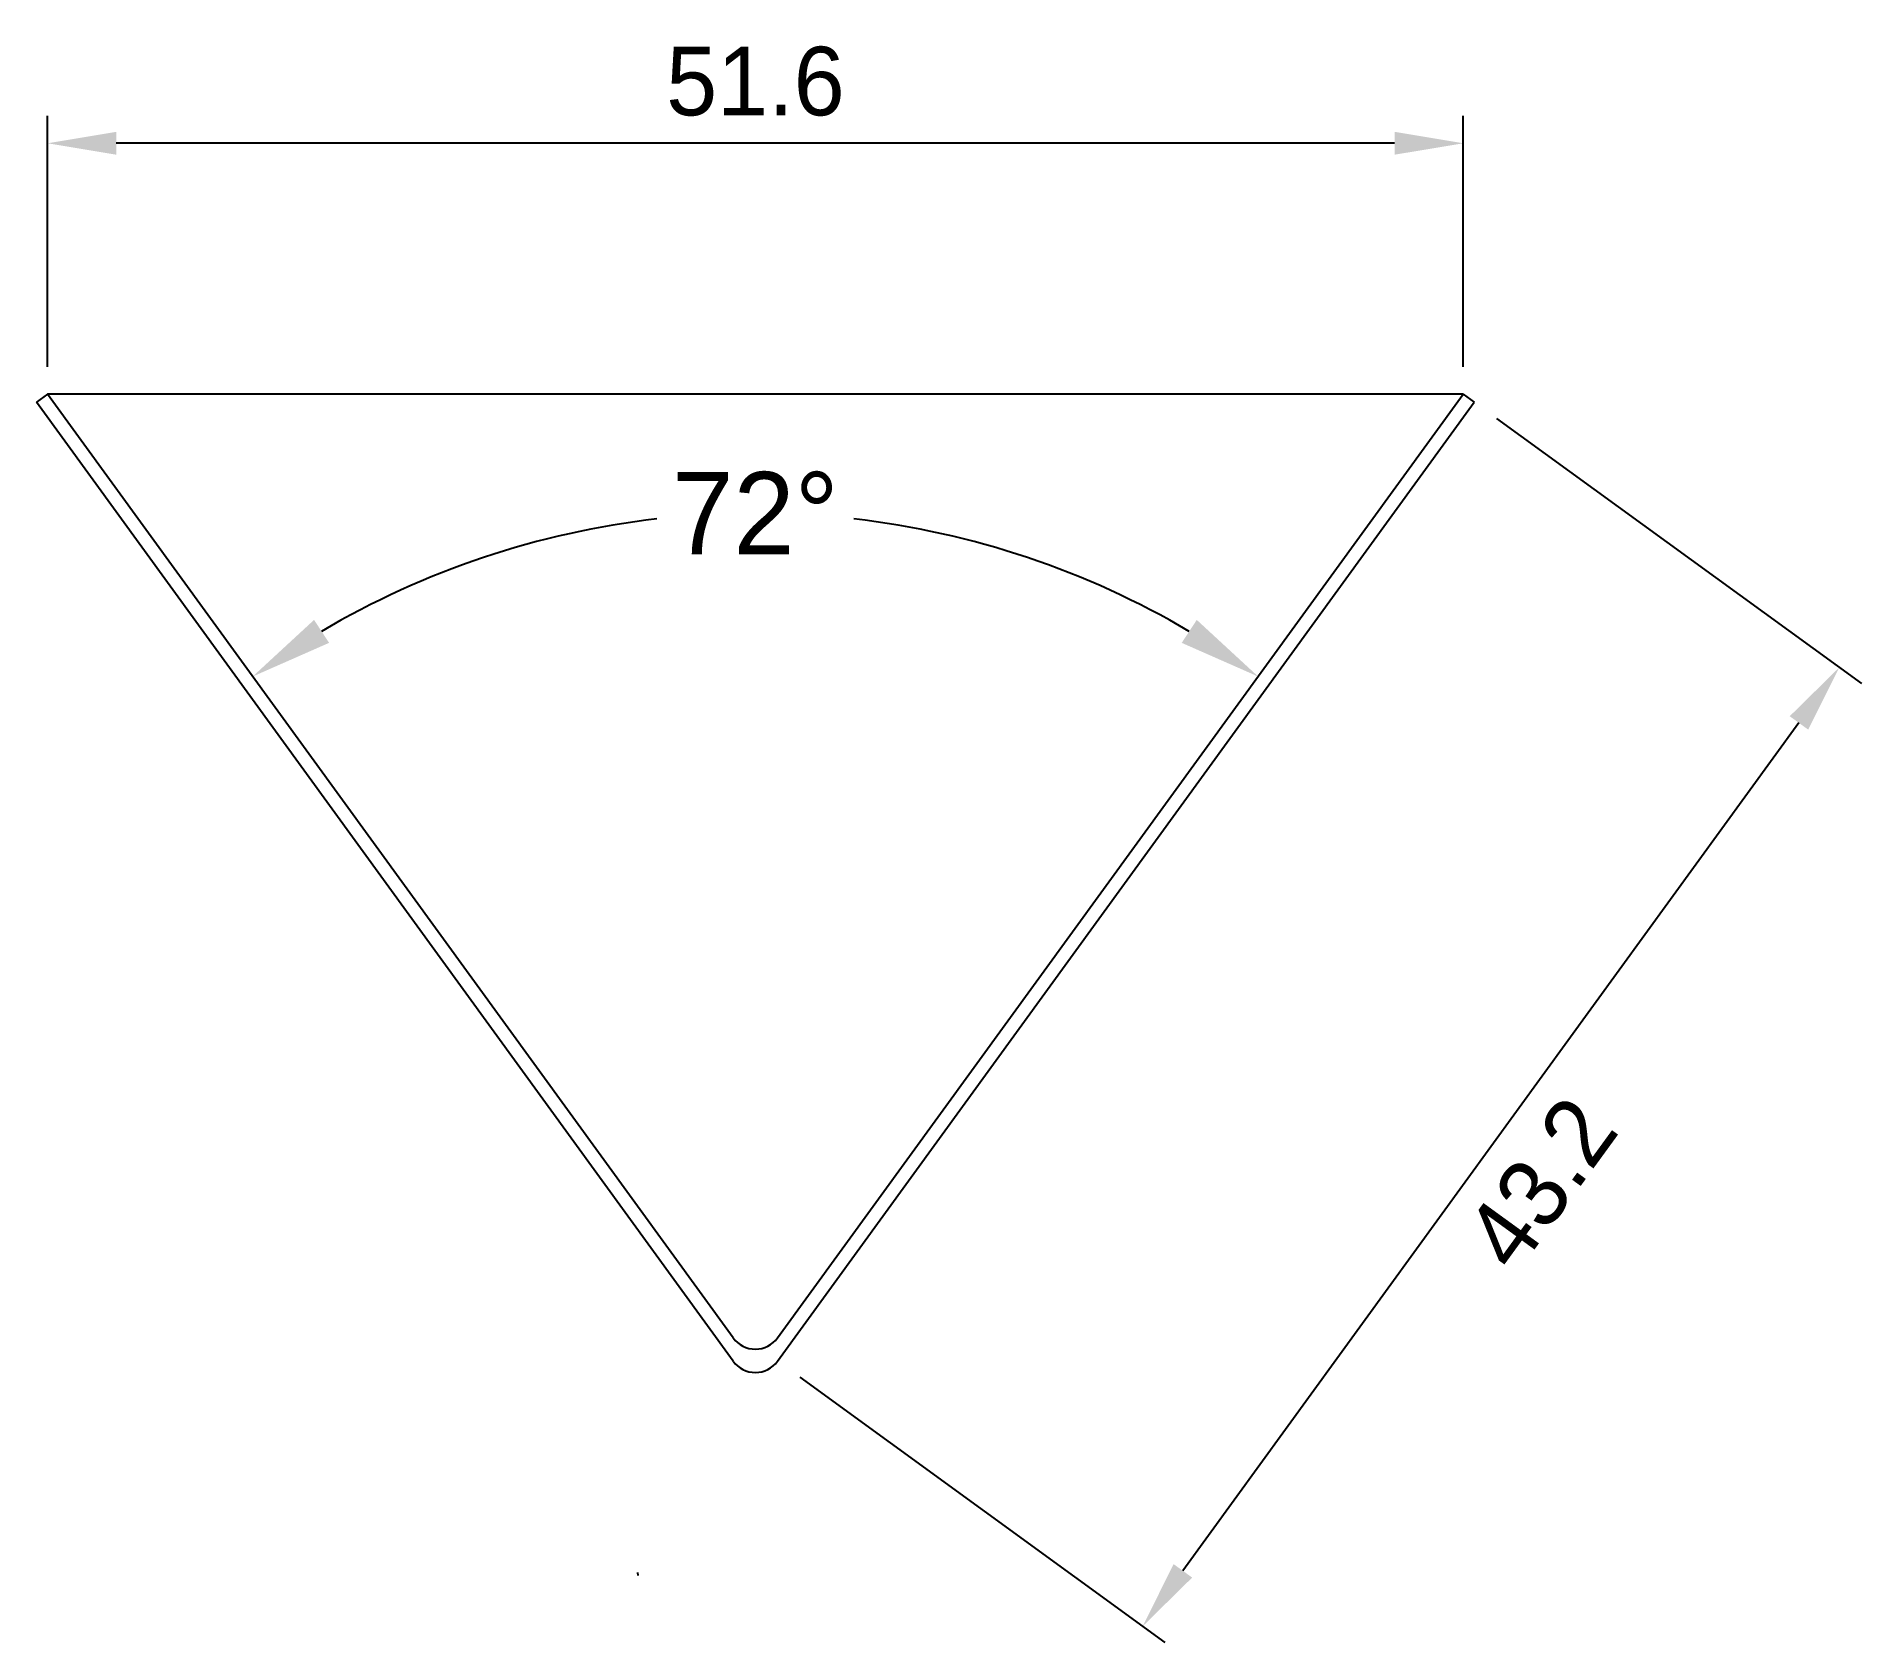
# Model space of a CAD drawing. Header units: inches. Extents: x 403.2 to 469.7, y 114.2 to 172.8.
import ezdxf

# ---------------------------------------------------------------- set-up
doc = ezdxf.new("R2010")
doc.units = ezdxf.units.IN
doc.header["$MEASUREMENT"] = 0
doc.dimstyles.get("Standard").update_dxf_attribs({"dimtxt": 3, "dimasz": 3, "dimexe": 0.18, "dimexo": 0.0625, "dimgap": 0.09, "dimtad": 0, "dimtih": 1, "dimtoh": 1, "dimdec": 4, "dimzin": 0, "dimdsep": 46, "dimtxsty": 'Standard', "dimcen": 0.09, "dimadec": 0, "dimazin": 0, "dimtfac": 1, "dimtdec": 4, "dimtofl": 0, "dimtmove": 0, "dimatfit": 3, "dimfxl": 1, "dimtolj": 1, "dimtzin": 0, "dimarcsym": 0})
doc.dimstyles.new('STANDARD$0', dxfattribs={"dimscale": 0, "dimtxt": 2.5, "dimasz": 2.5, "dimexe": 1, "dimexo": 1, "dimgap": 1, "dimtad": 2, "dimdec": 1, "dimzin": 0, "dimdsep": 46, "dimtxsty": 'Standard', "dimcen": -0.09, "dimclre": 256, "dimclrt": 3, "dimadec": 0, "dimazin": 0, "dimtfac": 1, "dimtdec": 1, "dimtofl": 0, "dimtmove": 2, "dimatfit": 2, "dimfxl": 1, "dimtolj": 1, "dimtzin": 0, "dimarcsym": 0})

# ---------------------------------------------------------------- blocks, each defined once
blk = doc.blocks.new('*D9')
at = {"lineweight": -2}
for p, q in [((403.638, 160.719), (403.638, 169.862)), ((455.222, 160.719), (455.222, 169.862))]:
    blk.add_line(p, q, dxfattribs=at)
at = {"color": 0, "lineweight": -2}
blk.add_line((452.722, 168.862), (406.138, 168.862), dxfattribs=at)
at = {"color": 0}
for points in [[(406.138, 169.279), (406.138, 168.446), (403.638, 168.862)], [(452.722, 169.279), (452.722, 168.446), (455.222, 168.862)]]:
    blk.add_solid(points, dxfattribs=at)
at = {"layer": 'Defpoints', "color": 0}
for p in [(403.638, 168.862), (403.638, 159.719), (455.222, 159.719)]:
    blk.add_point(p, dxfattribs=at)
at = {"color": 3, "insert": (429.43, 171.112), "char_height": 2.5, "attachment_point": 5}
blk.add_mtext('\\A1;51.6', dxfattribs=at)
blk = doc.blocks.new('*D10')
at = {"color": 0, "lineweight": -2}
for start, end in [(96.61498, 120.48231), (59.51769, 83.38502)]:
    blk.add_arc((429.43, 124.22), 31.164, start, end, dxfattribs=at)
at = {"color": 0}
for points in [[(413.895, 150.658), (413.347, 151.495), (411.112, 149.432)], [(445.512, 151.495), (444.964, 150.658), (447.747, 149.432)]]:
    blk.add_solid(points, dxfattribs=at)
at = {"layer": 'Defpoints', "color": 0}
for p in [(403.638, 159.719), (455.222, 159.719), (435.909, 154.703), (428.621, 125.333), (430.239, 125.333)]:
    blk.add_point(p, dxfattribs=at)
at = {"color": 0, "insert": (429.43, 155.384), "char_height": 3, "attachment_point": 5}
blk.add_mtext('\\A1;72°', dxfattribs=at)
blk = doc.blocks.new('*D11')
at = {"lineweight": -2}
for p, q in [((456.435, 158.838), (469.734, 149.175)), ((431.048, 123.895), (444.347, 114.232))]:
    blk.add_line(p, q, dxfattribs=at)
at = {"color": 0, "lineweight": -2}
blk.add_line((467.456, 147.741), (445.007, 116.843), dxfattribs=at)
at = {"color": 0}
for points in [[(467.119, 147.985), (467.793, 147.496), (468.925, 149.763)], [(444.67, 117.088), (445.344, 116.598), (443.538, 114.82)]]:
    blk.add_solid(points, dxfattribs=at)
at = {"layer": 'Defpoints', "color": 0}
for p in [(455.626, 159.426), (430.239, 124.483), (443.538, 114.82)]:
    blk.add_point(p, dxfattribs=at)
at = {"color": 3, "insert": (458.052, 130.969), "char_height": 2.5, "attachment_point": 5, "rotation": 54}
blk.add_mtext('\\A1;43.2', dxfattribs=at)

msp = doc.modelspace()

# ---------------------------------------------------------------- linework, layer by layer
at = {"color": 6}
for p, q in [((403.63758, 159.7194), (403.23307, 159.42551)), ((455.22161, 159.7194), (403.63758, 159.7194)), ((428.62058, 125.33325), (403.63758, 159.7194)), ((430.23861, 125.33325), (455.22161, 159.7194)), ((455.22161, 159.7194), (455.62612, 159.42551)), ((428.62058, 124.4826), (403.23307, 159.42551)), ((430.23861, 124.4826), (455.62612, 159.42551))]:
    msp.add_line(p, q, dxfattribs=at)
msp.add_line((425.13531, 116.78835), (425.14338, 116.66936))
for centre in [(429.42959, 125.92104), (429.42959, 125.07039)]:
    msp.add_arc(centre, 1, 216, 324, dxfattribs=at)

# ---------------------------------------------------------------- dimensions: what is measured, and where the dimension line sits
dim = msp.add_linear_dim(base=(403.63758, 168.86242), p1=(455.22161, 159.7194), p2=(403.63758, 159.7194), dimstyle='STANDARD$0', override={"dimscale": 1})
dim.commit()
dim.dimension.update_dxf_attribs({"geometry": '*D9', "text_midpoint": (429.42959, 171.11242)})
dim = msp.add_angular_dim_2l(base=(435.90897, 154.70279), line1=((428.62058, 125.33325), (403.63758, 159.7194)), line2=((430.23861, 125.33325), (455.22161, 159.7194)), dimstyle='Standard')
dim.commit()
dim.dimension.update_dxf_attribs({"geometry": '*D10', "text_midpoint": (429.42959, 155.3838)})
dim = msp.add_aligned_dim(p1=(455.62612, 159.42551), p2=(430.23861, 124.4826), distance=16.43869, dimstyle='STANDARD$0', override={"dimscale": 1})
dim.commit()
dim.dimension.update_dxf_attribs({"geometry": '*D11', "text_midpoint": (458.05183, 130.96912)})

doc.saveas('drawing.dxf')
